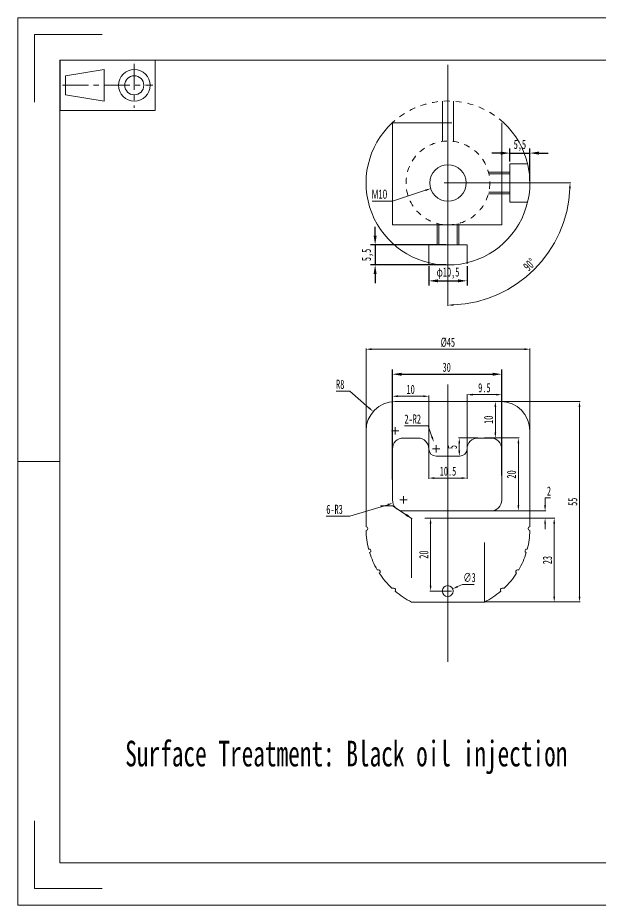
# Model space of a CAD drawing. Header units: millimetres. Extents: x 3602 to 3947, y -242 to 1.
# Drawn here: x 3602.4 to 3762.4, y -242.3 to 1.2 of the extents above; entities that cross this region are included whole.
import ezdxf

# ---------------------------------------------------------------- set-up
doc = ezdxf.new("R2010")
doc.units = ezdxf.units.MM
doc.header["$LTSCALE"] = 16.334999
doc.header["$PDSIZE"] = 0.1
for name, pattern in [('CENTER', [0.6, 0.375, -0.075, 0.075, -0.075]), ('HIDDEN', [0.2, 0.1, -0.1]), ('JIS_02_0.7', [1.35, 0.75, -0.6]), ('JIS_02_1.0', [2, 1, -1]), ('点画线', [18, 12, -2, 2, -2])]:
    doc.linetypes.add(name, pattern=pattern)
doc.layers.get('0').update_dxf_attribs({"lineweight": 18})
for name, color, linetype, lineweight in [('DEFAULT_1', 7, 'CENTER', 18), ('中心线层', 1, '点画线', 18), ('尺寸线层', 3, 'Continuous', 18), ('标注层', 3, 'Continuous', 13)]:
    doc.layers.add(name, color=color, linetype=linetype, lineweight=lineweight)
doc.styles.get("Standard").update_dxf_attribs({"font": 'simfang.ttf', "width": 0.667})
doc.dimstyles.new('1-1', dxfattribs={"dimtxt": 2.5, "dimasz": 1.5, "dimexe": 0.18, "dimexo": 0.0625, "dimgap": 0.6, "dimtad": 1, "dimtoh": 1, "dimdec": 1, "dimdsep": 46, "dimtxsty": 'Standard', "dimcen": 1, "dimclrd": 256, "dimclre": 256, "dimclrt": 256, "dimadec": 0, "dimazin": 0, "dimtfac": 1, "dimtdec": 1, "dimtofl": 0, "dimtmove": 0, "dimatfit": 3, "dimldrblk": '_FILLED', "dimfxl": 1, "dimtolj": 1, "dimlwd": -1, "dimlwe": -1, "dimarcsym": 0})
doc.dimstyles.new('4', dxfattribs={"dimtxt": 2, "dimasz": 2, "dimexe": 0.5, "dimexo": 0.5, "dimgap": 0.5, "dimtad": 1, "dimzin": 12, "dimdsep": 46, "dimtxsty": 'Standard', "dimcen": 1, "dimclrd": 3, "dimclre": 3, "dimclrt": 1, "dimazin": 3, "dimtfac": 1, "dimtofl": 0, "dimtmove": 0, "dimatfit": 3, "dimfxl": 1, "dimtolj": 1, "dimtzin": 0, "dimlwd": 9, "dimlwe": 9, "dimarcsym": 0})
doc.dimstyles.new('ISO-25', dxfattribs={"dimtxt": 2.5, "dimasz": 2.5, "dimexe": 1.25, "dimexo": 0.625, "dimtad": 1, "dimtxsty": 'Standard', "dimcen": 2.5, "dimadec": 0, "dimazin": 0, "dimtfac": 1, "dimtmove": 0, "dimatfit": 3, "dimfxl": 1, "dimarcsym": 0})

# ---------------------------------------------------------------- blocks, each defined once
blk = doc.blocks.new('96_1')
at = {"color": 7, "linetype": 'Continuous'}
for p, q in [((-11.25, 6), (-11.25, -6)), ((11.25, -6), (11.25, 6)), ((-9.93, 2.25), (-0.82, 3.75)), ((-9.93, 0), (-9.93, 2.25)), ((-0.82, 0), (-0.82, 3.75)), ((-9.93, 0), (-9.93, -2.25)), ((-0.82, 0), (-0.82, -3.75)), ((-9.93, -2.25), (-0.82, -3.75)), ((-11.25, -6), (11.25, -6))]:
    blk.add_line(p, q, dxfattribs=at)
for radius in [3.75, 2.25]:
    blk.add_circle((6.34, 0), radius, dxfattribs=at)
at = {"layer": 'DEFAULT_1', "color": 1, "linetype": 'CENTER'}
for p, q in [((6.34, 5.05), (6.34, -5.36)), ((-10.64, 0), (10.74, 0))]:
    blk.add_line(p, q, dxfattribs=at)
blk = doc.blocks.new('*D56')
at = {"layer": 'Defpoints', "color": 0, "transparency": 16777216}
for p in [(3735.04, -104.12), (3743.04, -159.12), (3756.67, -159.12)]:
    blk.add_point(p, dxfattribs=at)
at = {"layer": '标注层', "transparency": 16777216}
for p, q in [((3735.1, -104.12), (3756.85, -104.12)), ((3756.67, -105.62), (3756.67, -157.62)), ((3743.1, -159.12), (3756.85, -159.12))]:
    blk.add_line(p, q, dxfattribs=at)
for points in [[(3756.42, -105.62), (3756.92, -105.62), (3756.67, -104.12)], [(3756.42, -157.62), (3756.92, -157.62), (3756.67, -159.12)]]:
    blk.add_solid(points, dxfattribs=at)
at = {"layer": '标注层', "transparency": 16777216, "insert": (3754.81, -131.62), "char_height": 2.5, "attachment_point": 5, "rotation": 90}
blk.add_mtext('\\A1;55', dxfattribs=at)
blk = doc.blocks.new('_FILLED')
at = {"color": 0, "linetype": 'ByBlock'}
blk.add_solid([(0, 0), (-1, 0.17), (-1, -0.17)], dxfattribs=at)
blk = doc.blocks.new('*D58')
at = {"layer": 'Defpoints', "color": 0, "transparency": 16777216}
for p in [(3725.3, -42.6), (3715.79, -45.69)]:
    blk.add_point(p, dxfattribs=at)
at = {"layer": '标注层', "transparency": 16777216}
for p, q in [((3720.54, -45.14), (3720.54, -43.14)), ((3705.29, -49.09), (3714.36, -46.15)), ((3719.54, -44.14), (3721.54, -44.14)), ((3699.73, -49.09), (3705.29, -49.09))]:
    blk.add_line(p, q, dxfattribs=at)
blk.add_solid([(3714.28, -45.91), (3714.44, -46.39), (3715.79, -45.69)], dxfattribs=at)
at = {"layer": '标注层', "transparency": 16777216, "insert": (3701.72, -47.24), "char_height": 2.5, "attachment_point": 5}
blk.add_mtext('\\A1;{\\fMS PGothic|b0|i0|c134|p34;M10}', dxfattribs=at)
blk = doc.blocks.new('*D60')
at = {"layer": 'Defpoints', "color": 0, "transparency": 16777216}
for p in [(3721.83, -155.51), (3719.1, -156.74)]:
    blk.add_point(p, dxfattribs=at)
at = {"layer": '标注层', "transparency": 16777216}
for p, q in [((3720.47, -157.12), (3720.47, -155.12)), ((3724.57, -154.28), (3723.2, -154.89)), ((3727.74, -154.28), (3724.57, -154.28)), ((3719.47, -156.12), (3721.47, -156.12))]:
    blk.add_line(p, q, dxfattribs=at)
blk.add_solid([(3723.1, -154.67), (3723.3, -155.12), (3721.83, -155.51)], dxfattribs=at)
at = {"layer": '标注层', "transparency": 16777216, "insert": (3726.45, -152.42), "char_height": 2.5, "attachment_point": 5}
blk.add_mtext('\\A1;∅3', dxfattribs=at)
blk = doc.blocks.new('*D63')
at = {"layer": 'Defpoints', "color": 0, "transparency": 16777216}
for p in [(3715.77, -136.12), (3720.54, -136.12), (3720.47, -156.12)]:
    blk.add_point(p, dxfattribs=at)
at = {"layer": '标注层', "transparency": 16777216}
for p, q in [((3720.48, -136.12), (3715.59, -136.12)), ((3715.77, -154.62), (3715.77, -137.62)), ((3720.4, -156.12), (3715.59, -156.12))]:
    blk.add_line(p, q, dxfattribs=at)
for points in [[(3715.52, -137.62), (3716.02, -137.62), (3715.77, -136.12)], [(3715.52, -154.62), (3716.02, -154.62), (3715.77, -156.12)]]:
    blk.add_solid(points, dxfattribs=at)
at = {"layer": '标注层', "transparency": 16777216, "insert": (3713.91, -146.12), "char_height": 2.5, "attachment_point": 5, "rotation": 90}
blk.add_mtext('\\A1;20', dxfattribs=at)
blk = doc.blocks.new('*D65')
at = {"layer": 'Defpoints', "color": 0, "transparency": 16777216}
for p in [(3715.29, -117.12), (3725.79, -117.12), (3715.29, -125.12)]:
    blk.add_point(p, dxfattribs=at)
at = {"layer": '标注层', "transparency": 16777216}
for p, q in [((3715.29, -117.19), (3715.29, -125.3)), ((3725.79, -117.19), (3725.79, -125.3)), ((3724.29, -125.12), (3716.79, -125.12))]:
    blk.add_line(p, q, dxfattribs=at)
for points in [[(3716.79, -124.87), (3716.79, -125.37), (3715.29, -125.12)], [(3724.29, -124.87), (3724.29, -125.37), (3725.79, -125.12)]]:
    blk.add_solid(points, dxfattribs=at)
at = {"layer": '标注层', "transparency": 16777216, "insert": (3720.54, -123.24), "char_height": 2.5, "attachment_point": 5}
blk.add_mtext('\\A1;10.5', dxfattribs=at)
blk = doc.blocks.new('*D66')
at = {"layer": 'Defpoints', "color": 0, "transparency": 16777216}
for p in [(3730.54, -104.12), (3733.55, -104.12), (3730.54, -114.12)]:
    blk.add_point(p, dxfattribs=at)
at = {"layer": '标注层', "transparency": 16777216}
for p, q in [((3730.6, -104.12), (3733.73, -104.12)), ((3733.55, -112.62), (3733.55, -105.62)), ((3730.6, -114.12), (3733.73, -114.12))]:
    blk.add_line(p, q, dxfattribs=at)
for points in [[(3733.3, -105.62), (3733.8, -105.62), (3733.55, -104.12)], [(3733.3, -112.62), (3733.8, -112.62), (3733.55, -114.12)]]:
    blk.add_solid(points, dxfattribs=at)
at = {"layer": '标注层', "transparency": 16777216, "insert": (3731.68, -109.12), "char_height": 2.5, "attachment_point": 5, "rotation": 90}
blk.add_mtext('\\A1;10', dxfattribs=at)
blk = doc.blocks.new('*D67')
at = {"layer": 'Defpoints', "color": 0, "transparency": 16777216}
for p in [(3725.79, -102.23), (3725.79, -117.62), (3735.29, -117.12)]:
    blk.add_point(p, dxfattribs=at)
at = {"layer": '标注层', "transparency": 16777216}
for p, q in [((3725.79, -117.56), (3725.79, -102.05)), ((3733.79, -102.23), (3727.29, -102.23)), ((3735.29, -117.06), (3735.29, -102.05))]:
    blk.add_line(p, q, dxfattribs=at)
for points in [[(3727.29, -101.98), (3727.29, -102.48), (3725.79, -102.23)], [(3733.79, -101.98), (3733.79, -102.48), (3735.29, -102.23)]]:
    blk.add_solid(points, dxfattribs=at)
at = {"layer": '标注层', "transparency": 16777216, "insert": (3730.54, -100.36), "char_height": 2.5, "attachment_point": 5}
blk.add_mtext('\\A1;9.5', dxfattribs=at)
blk = doc.blocks.new('*D68')
at = {"layer": 'Defpoints', "color": 0, "transparency": 16777216}
for p in [(3743.04, -89.76), (3698.04, -112.12), (3743.04, -112.12)]:
    blk.add_point(p, dxfattribs=at)
at = {"layer": '标注层', "transparency": 16777216}
for p, q in [((3698.04, -112.06), (3698.04, -89.58)), ((3699.54, -89.76), (3741.54, -89.76)), ((3743.04, -112.06), (3743.04, -89.58))]:
    blk.add_line(p, q, dxfattribs=at)
for points in [[(3699.54, -89.51), (3699.54, -90.01), (3698.04, -89.76)], [(3741.54, -89.51), (3741.54, -90.01), (3743.04, -89.76)]]:
    blk.add_solid(points, dxfattribs=at)
at = {"layer": '标注层', "transparency": 16777216, "insert": (3720.51, -87.9), "char_height": 2.5, "attachment_point": 5}
blk.add_mtext('\\A1;%%C45', dxfattribs=at)
blk = doc.blocks.new('*D69')
at = {"layer": 'Defpoints', "color": 0, "transparency": 16777216}
for p in [(3700.01, -106.87), (3706.04, -112.12)]:
    blk.add_point(p, dxfattribs=at)
at = {"layer": '标注层', "transparency": 16777216}
for p, q in [((3689.84, -101.26), (3693.57, -101.26)), ((3693.57, -101.26), (3698.88, -105.89)), ((3706.04, -113.12), (3706.04, -111.12)), ((3705.04, -112.12), (3707.04, -112.12))]:
    blk.add_line(p, q, dxfattribs=at)
blk.add_solid([(3699.04, -105.7), (3698.71, -106.07), (3700.01, -106.87)], dxfattribs=at)
at = {"layer": '标注层', "transparency": 16777216, "insert": (3690.95, -99.4), "char_height": 2.5, "attachment_point": 5}
blk.add_mtext('\\A1;R8', dxfattribs=at)
blk = doc.blocks.new('*D74')
at = {"layer": 'Defpoints', "color": 0, "transparency": 16777216}
for p in [(3732.29, -114.12), (3739.87, -114.12), (3725.63, -134.12)]:
    blk.add_point(p, dxfattribs=at)
at = {"layer": '标注层', "transparency": 16777216}
for p, q in [((3732.35, -114.12), (3740.05, -114.12)), ((3739.87, -132.62), (3739.87, -115.62)), ((3725.69, -134.12), (3740.05, -134.12))]:
    blk.add_line(p, q, dxfattribs=at)
for points in [[(3739.62, -115.62), (3740.12, -115.62), (3739.87, -114.12)], [(3739.62, -132.62), (3740.12, -132.62), (3739.87, -134.12)]]:
    blk.add_solid(points, dxfattribs=at)
at = {"layer": '标注层', "transparency": 16777216, "insert": (3738, -124.12), "char_height": 2.5, "attachment_point": 5, "rotation": 90}
blk.add_mtext('\\A1;20', dxfattribs=at)
blk = doc.blocks.new('*D75')
at = {"layer": 'Defpoints', "color": 0, "transparency": 16777216}
for p in [(3708.29, -131.12), (3705.42, -131.99)]:
    blk.add_point(p, dxfattribs=at)
at = {"layer": '标注层', "transparency": 16777216}
for p, q in [((3707.29, -131.12), (3709.29, -131.12)), ((3708.29, -132.12), (3708.29, -130.12)), ((3693.63, -135.57), (3703.98, -132.43)), ((3687.09, -135.57), (3693.63, -135.57))]:
    blk.add_line(p, q, dxfattribs=at)
blk.add_solid([(3703.91, -132.19), (3704.06, -132.67), (3705.42, -131.99)], dxfattribs=at)
at = {"layer": '标注层', "transparency": 16777216, "insert": (3689.39, -133.7), "char_height": 2.5, "attachment_point": 5}
blk.add_mtext('\\A1;6-R3', dxfattribs=at)
blk = doc.blocks.new('*D52')
at = {"layer": 'Defpoints', "color": 0, "transparency": 16777216}
for p in [(3716.64, -115.23), (3717.29, -117.12)]:
    blk.add_point(p, dxfattribs=at)
at = {"layer": '标注层', "transparency": 16777216}
for p, q in [((3708.56, -110.76), (3715.1, -110.76)), ((3715.1, -110.76), (3716.15, -113.81)), ((3717.29, -118.12), (3717.29, -116.12)), ((3716.29, -117.12), (3718.29, -117.12))]:
    blk.add_line(p, q, dxfattribs=at)
blk.add_solid([(3716.39, -113.73), (3715.92, -113.9), (3716.64, -115.23)], dxfattribs=at)
at = {"layer": '标注层', "transparency": 16777216, "insert": (3710.86, -108.91), "char_height": 2.5, "attachment_point": 5}
blk.add_mtext('\\A1;2-R2', dxfattribs=at)
blk = doc.blocks.new('*D77')
at = {"layer": 'Defpoints', "color": 0, "transparency": 16777216}
for p in [(3730.54, -136.12), (3749.71, -136.12), (3730.54, -159.12)]:
    blk.add_point(p, dxfattribs=at)
at = {"layer": '标注层', "transparency": 16777216}
for p, q in [((3730.6, -136.12), (3749.89, -136.12)), ((3749.71, -157.62), (3749.71, -137.62)), ((3730.6, -159.12), (3749.89, -159.12))]:
    blk.add_line(p, q, dxfattribs=at)
for points in [[(3749.46, -137.62), (3749.96, -137.62), (3749.71, -136.12)], [(3749.46, -157.62), (3749.96, -157.62), (3749.71, -159.12)]]:
    blk.add_solid(points, dxfattribs=at)
at = {"layer": '标注层', "transparency": 16777216, "insert": (3747.84, -147.62), "char_height": 2.5, "attachment_point": 5, "rotation": 90}
blk.add_mtext('\\A1;23', dxfattribs=at)
blk = doc.blocks.new('*D53')
at = {"layer": 'Defpoints', "color": 0, "transparency": 16777216}
for p in [(3705.29, -102.66), (3705.29, -124.12), (3715.29, -125.12)]:
    blk.add_point(p, dxfattribs=at)
at = {"layer": '标注层', "transparency": 16777216}
for p, q in [((3705.29, -124.06), (3705.29, -102.48)), ((3713.79, -102.66), (3706.79, -102.66)), ((3715.29, -125.05), (3715.29, -102.48))]:
    blk.add_line(p, q, dxfattribs=at)
for points in [[(3706.79, -102.41), (3706.79, -102.91), (3705.29, -102.66)], [(3713.79, -102.41), (3713.79, -102.91), (3715.29, -102.66)]]:
    blk.add_solid(points, dxfattribs=at)
at = {"layer": '标注层', "transparency": 16777216, "insert": (3710.29, -100.79), "char_height": 2.5, "attachment_point": 5}
blk.add_mtext('\\A1;10', dxfattribs=at)
blk = doc.blocks.new('*D54')
at = {"layer": 'Defpoints', "color": 0, "transparency": 16777216}
for p in [(3730.54, -134.12), (3730.54, -136.12), (3747.2, -136.12)]:
    blk.add_point(p, dxfattribs=at)
at = {"layer": '标注层', "transparency": 16777216}
for p, q in [((3747.2, -132.62), (3747.2, -130.53)), ((3747.2, -130.53), (3748.74, -130.53)), ((3730.6, -134.12), (3747.38, -134.12)), ((3730.6, -136.12), (3747.38, -136.12)), ((3747.2, -137.62), (3747.2, -139.12))]:
    blk.add_line(p, q, dxfattribs=at)
for points in [[(3746.95, -132.62), (3747.45, -132.62), (3747.2, -134.12)], [(3746.95, -137.62), (3747.45, -137.62), (3747.2, -136.12)]]:
    blk.add_solid(points, dxfattribs=at)
at = {"layer": '标注层', "transparency": 16777216, "insert": (3748.27, -128.68), "char_height": 2.5, "attachment_point": 5}
blk.add_mtext('\\A1;2', dxfattribs=at)
blk = doc.blocks.new('*D80')
at = {"layer": 'Defpoints', "color": 0, "transparency": 16777216}
for p in [(3723.65, -114.12), (3728.79, -114.12), (3723.79, -119.12)]:
    blk.add_point(p, dxfattribs=at)
at = {"layer": '标注层', "transparency": 16777216}
for p, q in [((3728.73, -114.12), (3723.47, -114.12)), ((3723.65, -117.62), (3723.65, -115.62)), ((3723.73, -119.12), (3723.47, -119.12))]:
    blk.add_line(p, q, dxfattribs=at)
for points in [[(3723.4, -115.62), (3723.9, -115.62), (3723.65, -114.12)], [(3723.4, -117.62), (3723.9, -117.62), (3723.65, -119.12)]]:
    blk.add_solid(points, dxfattribs=at)
at = {"layer": '标注层', "transparency": 16777216, "insert": (3721.78, -116.62), "char_height": 2.5, "attachment_point": 5, "rotation": 90}
blk.add_mtext('\\A1;5', dxfattribs=at)
blk = doc.blocks.new('*D81')
at = {"layer": 'Defpoints', "color": 0, "transparency": 16777216}
for p in [(3720.54, -44.14), (3720.54, -44.14), (3752.38, -44.14), (3720.54, -71.5), (3737.3, -73.17)]:
    blk.add_point(p, dxfattribs=at)
at = {"layer": '标注层', "transparency": 16777216}
for p, q in [((3752.44, -44.14), (3754.24, -44.14)), ((3720.54, -71.57), (3720.54, -77.84))]:
    blk.add_line(p, q, dxfattribs=at)
blk.add_arc((3720.54, -44.14), 33.52, 272.5644, 357.4356, dxfattribs=at)
for points in [[(3753.77, -45.63), (3754.27, -45.65), (3754.06, -44.14)], [(3722.05, -77.87), (3722.04, -77.37), (3720.54, -77.66)]]:
    blk.add_solid(points, dxfattribs=at)
at = {"layer": '标注层', "transparency": 16777216, "insert": (3742.92, -66.52), "char_height": 2.5, "attachment_point": 5, "rotation": 45}
blk.add_mtext('\\A1;90°', dxfattribs=at)
blk = doc.blocks.new('*D84')
at = {"color": 0, "lineweight": -2, "transparency": 16777216}
for p, q in [((3700.54, -58.64), (3700.54, -56.14)), ((3719.92, -61.14), (3699.29, -61.14)), ((3700.54, -61.14), (3700.54, -66.64)), ((3719.92, -66.64), (3699.29, -66.64)), ((3700.54, -69.14), (3700.54, -71.64))]:
    blk.add_line(p, q, dxfattribs=at)
at = {"color": 0, "transparency": 16777216}
for points in [[(3700.12, -58.64), (3700.95, -58.64), (3700.54, -61.14)], [(3700.12, -69.14), (3700.95, -69.14), (3700.54, -66.64)]]:
    blk.add_solid(points, dxfattribs=at)
at = {"layer": 'Defpoints', "color": 0, "transparency": 16777216}
for p in [(3720.54, -61.14), (3700.54, -66.64), (3720.54, -66.64)]:
    blk.add_point(p, dxfattribs=at)
at = {"color": 0, "transparency": 16777216, "insert": (3698.47, -63.89), "char_height": 2.5, "attachment_point": 5, "rotation": 90}
blk.add_mtext('5,5', dxfattribs=at)
blk = doc.blocks.new('*D85')
at = {"color": 0, "lineweight": -2, "transparency": 16777216}
for p, q in [((3715.29, -66.99), (3715.29, -72.25)), ((3725.79, -66.99), (3725.79, -72.25)), ((3717.79, -71), (3723.29, -71))]:
    blk.add_line(p, q, dxfattribs=at)
at = {"color": 0, "transparency": 16777216}
for points in [[(3717.79, -70.58), (3717.79, -71.41), (3715.29, -71)], [(3723.29, -70.58), (3723.29, -71.41), (3725.79, -71)]]:
    blk.add_solid(points, dxfattribs=at)
at = {"layer": 'Defpoints', "color": 0, "transparency": 16777216}
for p in [(3715.29, -66.37), (3725.79, -66.37), (3725.79, -71)]:
    blk.add_point(p, dxfattribs=at)
at = {"color": 0, "transparency": 16777216, "insert": (3720.54, -68.91), "char_height": 2.5, "attachment_point": 5}
blk.add_mtext('φ10,5', dxfattribs=at)
blk = doc.blocks.new('*D55')
at = {"color": 0, "lineweight": -2, "transparency": 16777216}
for p, q in [((3705.29, -125.49), (3705.29, -95.37)), ((3707.79, -96.62), (3732.79, -96.62)), ((3735.29, -124.43), (3735.29, -95.37))]:
    blk.add_line(p, q, dxfattribs=at)
at = {"color": 0, "transparency": 16777216}
for points in [[(3707.79, -96.21), (3707.79, -97.04), (3705.29, -96.62)], [(3732.79, -96.21), (3732.79, -97.04), (3735.29, -96.62)]]:
    blk.add_solid(points, dxfattribs=at)
at = {"layer": 'Defpoints', "color": 0, "transparency": 16777216}
for p in [(3735.29, -96.62), (3705.29, -126.11), (3735.29, -125.05)]:
    blk.add_point(p, dxfattribs=at)
at = {"color": 0, "transparency": 16777216, "insert": (3720.19, -94.73), "char_height": 2.5, "attachment_point": 5}
blk.add_mtext('30', dxfattribs=at)
blk = doc.blocks.new('*D86')
at = {"color": 0, "lineweight": -2, "transparency": 16777216}
for p, q in [((3735.04, -35.94), (3732.54, -35.94)), ((3737.54, -38.27), (3737.54, -34.69)), ((3737.54, -35.94), (3743.04, -35.94)), ((3743.04, -43.52), (3743.04, -34.69)), ((3745.54, -35.94), (3748.04, -35.94))]:
    blk.add_line(p, q, dxfattribs=at)
at = {"color": 0, "transparency": 16777216}
for points in [[(3735.04, -35.52), (3735.04, -36.36), (3737.54, -35.94)], [(3745.54, -35.52), (3745.54, -36.36), (3743.04, -35.94)]]:
    blk.add_solid(points, dxfattribs=at)
at = {"layer": 'Defpoints', "color": 0, "transparency": 16777216}
for p in [(3743.04, -35.94), (3737.54, -38.89), (3743.04, -44.14)]:
    blk.add_point(p, dxfattribs=at)
at = {"color": 0, "transparency": 16777216, "insert": (3740.29, -33.87), "char_height": 2.5, "attachment_point": 5}
blk.add_mtext('5,5', dxfattribs=at)

msp = doc.modelspace()

# ---------------------------------------------------------------- linework, layer by layer
at = {"color": 7, "linetype": 'Continuous'}
for p, q in [((3602.392, -242.333), (3602.392, 1.194)), ((3602.392, 1.194), (3946.808, 1.194)), ((3607.03, -21.999), (3607.03, -3.445)), ((3607.03, -3.445), (3625.585, -3.445)), ((3613.988, -230.736), (3613.988, -10.403)), ((3613.988, -10.403), (3935.211, -10.403)), ((3602.392, -120.569), (3613.988, -120.569)), ((3607.03, -237.694), (3607.03, -219.14)), ((3613.988, -230.736), (3935.211, -230.736)), ((3607.03, -237.694), (3625.585, -237.694)), ((3602.392, -242.333), (3946.808, -242.333))]:
    msp.add_line(p, q, dxfattribs=at)
at = {"color": 1, "linetype": 'JIS_02_1.0'}
for p, q in [((3719.041, -21.691), (3719.041, -32.739)), ((3722.041, -21.691), (3722.041, -32.739))]:
    msp.add_line(p, q, dxfattribs=at)
at = {"linetype": 'JIS_02_1.0'}
for p, q in [((3705.244, -27.641), (3735.838, -27.641)), ((3730.541, -136.124), (3710.541, -136.124)), ((3710.541, -136.124), (3710.541, -159.124)), ((3730.541, -159.124), (3730.541, -136.124))]:
    msp.add_line(p, q, dxfattribs=at)
for p, q in [((3705.291, -27.641), (3705.291, -55.641)), ((3735.291, -27.641), (3735.291, -55.641)), ((3735.291, -55.641), (3705.291, -55.641)), ((3706.041, -104.124), (3735.041, -104.124)), ((3698.041, -112.124), (3698.041, -138.468)), ((3708.291, -114.124), (3712.291, -114.124)), ((3728.791, -114.124), (3732.291, -114.124)), ((3743.041, -112.124), (3743.041, -138.468)), ((3705.291, -117.124), (3705.291, -131.124)), ((3717.291, -119.124), (3723.791, -119.124)), ((3735.291, -131.124), (3735.291, -117.124)), ((3708.291, -134.124), (3732.291, -134.124)), ((3701.42, -150.327), (3701.119, -150.327)), ((3739.662, -150.327), (3739.964, -150.327)), ((3705.662, -155.346), (3705.113, -155.346)), ((3735.42, -155.346), (3735.969, -155.346)), ((3710.541, -159.124), (3730.541, -159.124))]:
    msp.add_line(p, q)
at = {"color": 2, "linetype": 'Continuous'}
for p, q in [((3726.474, -230.736), (3754.306, -230.736)), ((3754.306, -230.736), (3772.86, -230.736))]:
    msp.add_line(p, q, dxfattribs=at)
msp.add_circle((3720.541, -44.141), 5)
at = {"linetype": 'HIDDEN'}
msp.add_arc((3720.541, -44.141), 22.5, 47.16657, 132.83343, dxfattribs=at)
for centre, radius, start, end in [((3720.541, -44.141), 22.5, 132.83343, 47.16657), ((3706.041, -112.124), 8, 90, 180), ((3735.041, -112.124), 8, 0, 90), ((3708.291, -117.124), 3, 90, 180), ((3712.291, -117.124), 3, 0, 90), ((3728.791, -117.124), 3, 90, 180), ((3732.291, -117.124), 3, 0, 90), ((3717.291, -117.124), 2, 180, 270), ((3723.791, -117.124), 2, 270, 0), ((3708.291, -131.124), 3, 180, 270), ((3732.291, -131.124), 3, 270, 0), ((3698.041, -138.968), 0.5, 270.63663, 90), ((3743.041, -138.968), 0.5, 90, 269.36337), ((3720.541, -138.968), 22.5, 181.27327, 194.5252), ((3720.541, -138.968), 22.5, 345.4748, 358.72673), ((3698.891, -145.094), 0.5, 286.4351, 105.16183), ((3720.541, -138.968), 22.5, 197.07173, 210.31967), ((3720.541, -138.968), 22.5, 329.68033, 342.92827), ((3742.191, -145.094), 0.5, 74.83817, 253.5649), ((3701.42, -150.827), 0.5, 302.44273, 90), ((3739.662, -150.827), 0.5, 90, 237.55727), ((3720.541, -138.968), 22.5, 213.07937, 226.71064), ((3720.541, -138.968), 22.5, 313.28936, 326.92063), ((3705.662, -155.846), 0.5, 319.23761, 90), ((3735.42, -155.846), 0.5, 90, 220.76239), ((3720.541, -138.968), 22.5, 229.87424, 243.6122), ((3720.541, -138.968), 22.5, 296.3878, 310.12576)]:
    msp.add_arc(centre, radius, start, end)
at = {"layer": '中心线层'}
for p, q in [((3720.541, -44.141), (3752.379, -44.141)), ((3720.541, -44.141), (3720.541, -71.505)), ((3720.541, -165.446), (3720.541, -99.472)), ((3720.541, -175.571), (3720.541, -102.201))]:
    msp.add_line(p, q, dxfattribs=at)
at = {"layer": '中心线层', "color": 1}
msp.add_line((3720.541, -132.113), (3720.541, -161.67), dxfattribs=at)
at = {"layer": '中心线层', "color": 0, "linetype": 'HIDDEN'}
msp.add_circle((3720.541, -44.141), 11.5, dxfattribs=at)
at = {"layer": '标注层'}
for p, q in [((3720.541, -44.141), (3720.541, -11.682)), ((3729.602, -114.124), (3729.041, -114.124)), ((3715.291, -117.124), (3715.291, -117.124)), ((3725.791, -117.124), (3725.791, -117.124))]:
    msp.add_line(p, q, dxfattribs=at)
at = {"layer": '标注层', "color": 1, "linetype": 'JIS_02_0.7'}
for p, q in [((3737.541, -49.391), (3737.541, -38.891)), ((3742.42, -38.891), (3737.541, -38.891)), ((3737.541, -41.141), (3731.643, -41.141)), ((3731.766, -41.641), (3737.541, -41.641)), ((3737.541, -47.141), (3731.643, -47.141)), ((3731.766, -46.641), (3737.541, -46.641)), ((3742.42, -49.391), (3737.541, -49.391)), ((3717.541, -61.141), (3717.541, -55.243)), ((3718.041, -55.366), (3718.041, -61.141)), ((3723.041, -55.366), (3723.041, -61.141)), ((3723.541, -61.141), (3723.541, -55.243)), ((3709.602, -61.141), (3720.541, -61.141)), ((3715.291, -66.367), (3715.291, -61.141)), ((3725.791, -61.141), (3720.541, -61.141)), ((3725.791, -66.367), (3725.791, -61.141))]:
    msp.add_line(p, q, dxfattribs=at)
at = {"layer": '标注层'}
msp.add_circle((3720.466, -156.122), 1.5, dxfattribs=at)

# ---------------------------------------------------------------- block references
at = {"color": 2, "linetype": 'Continuous', "xscale": 1.159649476997629, "yscale": 1.159649476997629, "zscale": 1.159649476997629}
msp.add_blockref('96_1', (3627.046, -17.343), dxfattribs=at)

# ---------------------------------------------------------------- texts
at = {"layer": '尺寸线层', "insert": (3631.926, -197.19), "char_height": 7.0415, "width": 191.68174, "attachment_point": 1}
msp.add_mtext('Surface Treatment: Black oil injection ', dxfattribs=at)

# ---------------------------------------------------------------- dimensions: what is measured, and where the dimension line sits
dim = msp.add_linear_dim(base=(3743.041, -35.941), p1=(3737.541, -38.891), p2=(3743.041, -44.141), dimstyle='ISO-25')
dim.commit()
dim.dimension.update_dxf_attribs({"geometry": '*D86', "text_midpoint": (3740.291, -33.873)})
dim = msp.add_linear_dim(base=(3700.538, -66.641), p1=(3720.541, -61.141), p2=(3720.541, -66.641), angle=90, dimstyle='ISO-25')
dim.commit()
dim.dimension.update_dxf_attribs({"geometry": '*D84', "text_midpoint": (3698.47, -63.891)})
dim = msp.add_linear_dim(base=(3725.791, -70.997), p1=(3715.291, -66.367), p2=(3725.791, -66.367), text='φ<>', dimstyle='ISO-25')
dim.commit()
dim.dimension.update_dxf_attribs({"geometry": '*D85', "text_midpoint": (3720.541, -68.915)})
dim = msp.add_linear_dim(base=(3735.291, -96.624), p1=(3705.291, -126.111), p2=(3735.291, -125.055), text='30', dimstyle='ISO-25')
dim.commit()
dim.dimension.update_dxf_attribs({"geometry": '*D55', "text_midpoint": (3720.195, -96.624), "dimtype": 160})
at = {"layer": '标注层'}
dim = msp.add_diameter_dim_2p(p1=(3725.297, -42.596), p2=(3715.786, -45.685), text='{\\fMS PGothic|b0|i0|c134|p34;M10}', dimstyle='1-1', dxfattribs=at)
dim.commit()
dim.dimension.update_dxf_attribs({"geometry": '*D58', "text_midpoint": (3701.715, -49.093), "dimtype": 163})
dim = msp.add_angular_dim_2l(base=(3737.299, -73.167), line1=((3720.541, -44.141), (3752.379, -44.141)), line2=((3720.541, -44.141), (3720.541, -71.505)), dimstyle='1-1', dxfattribs=at)
dim.commit()
dim.dimension.update_dxf_attribs({"geometry": '*D81', "text_midpoint": (3742.923, -66.522)})
dim = msp.add_linear_dim(base=(3743.041, -89.764), p1=(3698.041, -112.124), p2=(3743.041, -112.124), text='%%C<>', dimstyle='1-1', dxfattribs=at)
dim.commit()
dim.dimension.update_dxf_attribs({"geometry": '*D68', "text_midpoint": (3720.507, -89.764), "dimtype": 160})
dim = msp.add_radius_dim(center=(3706.041, -112.124), mpoint=(3700.008, -106.871), dimstyle='1-1', dxfattribs=at)
dim.commit()
dim.dimension.update_dxf_attribs({"geometry": '*D69', "text_midpoint": (3690.947, -101.262), "dimtype": 164})
for base, p1, p2, picture, middle in [((3705.291, -102.657), (3715.291, -125.115), (3705.291, -124.124), '*D53', (3710.291, -102.657)), ((3725.791, -102.227), (3735.291, -117.124), (3725.791, -117.624), '*D67', (3730.541, -102.227))]:
    dim = msp.add_linear_dim(base=base, p1=p1, p2=p2, dimstyle='1-1', dxfattribs=at)
    dim.commit()
    dim.dimension.update_dxf_attribs({"geometry": picture, "text_midpoint": middle, "dimtype": 160})
for base, p1, p2, angle, picture, middle in [((3733.547, -104.124), (3730.541, -114.124), (3730.541, -104.124), 90, '*D66', (3731.683, -109.124)), ((3756.674, -159.124), (3735.041, -104.124), (3743.041, -159.124), 270, '*D56', (3754.81, -131.624)), ((3723.645, -114.124), (3723.791, -119.124), (3728.791, -114.124), 90, '*D80', (3721.781, -116.624)), ((3739.867, -114.124), (3725.626, -134.124), (3732.291, -114.124), 90, '*D74', (3738.003, -124.124)), ((3715.775, -136.124), (3720.466, -156.122), (3720.541, -136.124), 90, '*D63', (3713.91, -146.123)), ((3749.706, -136.124), (3730.541, -159.124), (3730.541, -136.124), 90, '*D77', (3747.841, -147.624))]:
    dim = msp.add_linear_dim(base=base, p1=p1, p2=p2, angle=angle, dimstyle='1-1', dxfattribs=at)
    dim.commit()
    dim.dimension.update_dxf_attribs({"geometry": picture, "text_midpoint": middle})
for center, mpoint, text, picture, middle in [((3717.291, -117.124), (3716.64, -115.233), '2-<>', '*D52', (3710.857, -110.758)), ((3708.291, -131.124), (3705.42, -131.994), '6-<>', '*D75', (3689.393, -135.567))]:
    dim = msp.add_radius_dim(center=center, mpoint=mpoint, text=text, dimstyle='1-1', dxfattribs=at)
    dim.commit()
    dim.dimension.update_dxf_attribs({"geometry": picture, "text_midpoint": middle, "dimtype": 164})
dim = msp.add_linear_dim(base=(3715.291, -125.115), p1=(3725.791, -117.124), p2=(3715.291, -117.124), dimstyle='1-1', dxfattribs=at)
dim.commit()
dim.dimension.update_dxf_attribs({"geometry": '*D65', "text_midpoint": (3720.541, -123.244)})
at = {"layer": '标注层', "color": 1}
dim = msp.add_linear_dim(base=(3747.198, -136.124), p1=(3730.541, -134.124), p2=(3730.541, -136.124), angle=90, dimstyle='1-1', dxfattribs=at)
dim.commit()
dim.dimension.update_dxf_attribs({"geometry": '*D54', "text_midpoint": (3748.269, -130.531), "dimtype": 160})
at = {"layer": '标注层'}
dim = msp.add_diameter_dim_2p(p1=(3719.097, -156.737), p2=(3721.834, -155.508), dimstyle='1-1', dxfattribs=at)
dim.commit()
dim.dimension.update_dxf_attribs({"geometry": '*D60', "text_midpoint": (3726.454, -152.415)})

# ---------------------------------------------------------------- leaders
at = {"layer": '标注层', "color": 1}
msp.add_leader([(3710.691, -136.274), (3705.35, -132.779), (3701.967, -132.779)], dimstyle='4', override={"dimgap": 0.5, "dimtad": 0}, dxfattribs=at)

doc.saveas('drawing.dxf')
